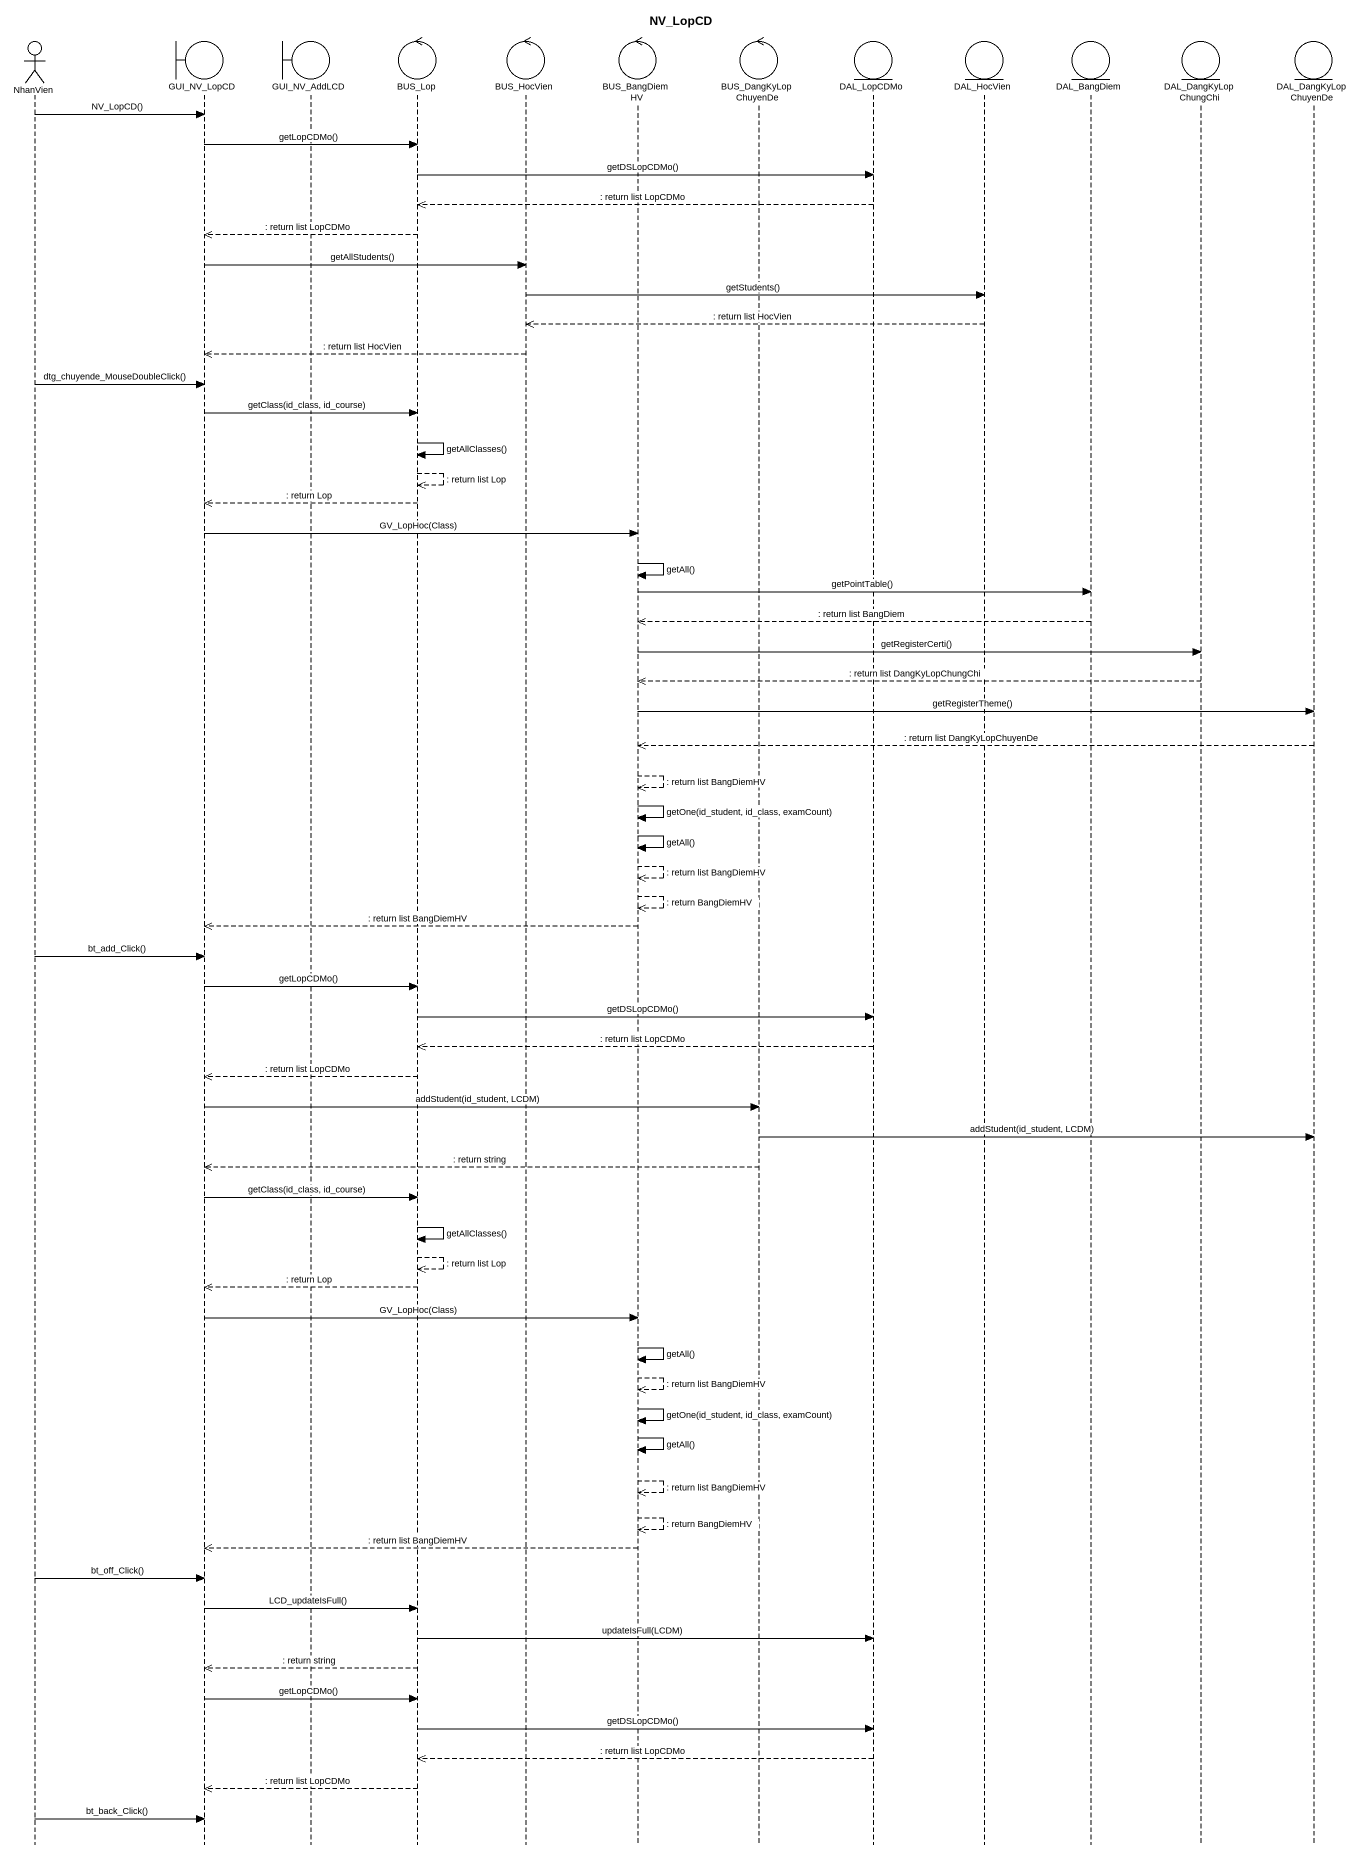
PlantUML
@startuml
title NV_LopCD
hide footbox
actor NhanVien
boundary GUI_NV_LopCD
boundary GUI_NV_AddLCD
control BUS_Lop
control BUS_HocVien
control BUS_BangDiemHV
control BUS_DangKyLopChuyenDe
entity DAL_LopCDMo
entity DAL_HocVien
entity DAL_BangDiem
entity DAL_DangKyLopChungChi
entity DAL_DangKyLopChuyenDe

NhanVien -> GUI_NV_LopCD : NV_LopCD()
GUI_NV_LopCD -> BUS_Lop : getLopCDMo()
BUS_Lop -> DAL_LopCDMo : getDSLopCDMo()
DAL_LopCDMo -->> BUS_Lop : : return list LopCDMo
BUS_Lop -->> GUI_NV_LopCD : : return list LopCDMo
GUI_NV_LopCD -> BUS_HocVien : getAllStudents()
BUS_HocVien -> DAL_HocVien : getStudents()
DAL_HocVien -->> BUS_HocVien : : return list HocVien
BUS_HocVien -->> GUI_NV_LopCD : : return list HocVien
NhanVien -> GUI_NV_LopCD : dtg_chuyende_MouseDoubleClick()
GUI_NV_LopCD -> BUS_Lop : getClass(id_class, id_course)
BUS_Lop -> BUS_Lop : getAllClasses()
BUS_Lop -->> BUS_Lop : : return list Lop
BUS_Lop -->> GUI_NV_LopCD : : return Lop
GUI_NV_LopCD -> BUS_BangDiemHV : GV_LopHoc(Class)
BUS_BangDiemHV -> BUS_BangDiemHV : getAll()
BUS_BangDiemHV -> DAL_BangDiem : getPointTable()
DAL_BangDiem -->> BUS_BangDiemHV : : return list BangDiem
BUS_BangDiemHV -> DAL_DangKyLopChungChi : getRegisterCerti()
DAL_DangKyLopChungChi -->> BUS_BangDiemHV : : return list DangKyLopChungChi
BUS_BangDiemHV -> DAL_DangKyLopChuyenDe : getRegisterTheme()
DAL_DangKyLopChuyenDe -->> BUS_BangDiemHV : : return list DangKyLopChuyenDe
BUS_BangDiemHV -->> BUS_BangDiemHV : : return list BangDiemHV
BUS_BangDiemHV -> BUS_BangDiemHV : getOne(id_student, id_class, examCount)
BUS_BangDiemHV -> BUS_BangDiemHV : getAll()
BUS_BangDiemHV -->> BUS_BangDiemHV : : return list BangDiemHV
BUS_BangDiemHV -->> BUS_BangDiemHV : : return BangDiemHV
BUS_BangDiemHV -->> GUI_NV_LopCD : : return list BangDiemHV
NhanVien -> GUI_NV_LopCD : bt_add_Click()
GUI_NV_LopCD -> BUS_Lop : getLopCDMo()
BUS_Lop -> DAL_LopCDMo : getDSLopCDMo()
DAL_LopCDMo -->> BUS_Lop : : return list LopCDMo
BUS_Lop -->> GUI_NV_LopCD : : return list LopCDMo
GUI_NV_LopCD -> BUS_DangKyLopChuyenDe : addStudent(id_student, LCDM)
BUS_DangKyLopChuyenDe -> DAL_DangKyLopChuyenDe : addStudent(id_student, LCDM)
BUS_DangKyLopChuyenDe -->> GUI_NV_LopCD : : return string
GUI_NV_LopCD -> BUS_Lop : getClass(id_class, id_course)
BUS_Lop -> BUS_Lop : getAllClasses()
BUS_Lop -->> BUS_Lop : : return list Lop
BUS_Lop -->> GUI_NV_LopCD : : return Lop
GUI_NV_LopCD -> BUS_BangDiemHV : GV_LopHoc(Class)
BUS_BangDiemHV -> BUS_BangDiemHV : getAll()
BUS_BangDiemHV -->> BUS_BangDiemHV : : return list BangDiemHV
BUS_BangDiemHV -> BUS_BangDiemHV : getOne(id_student, id_class, examCount)
BUS_BangDiemHV -> BUS_BangDiemHV : getAll()
BUS_BangDiemHV -->> BUS_BangDiemHV : : return list BangDiemHV
BUS_BangDiemHV -->> BUS_BangDiemHV : : return BangDiemHV
BUS_BangDiemHV -->> GUI_NV_LopCD : : return list BangDiemHV
NhanVien -> GUI_NV_LopCD : bt_off_Click()
GUI_NV_LopCD -> BUS_Lop : LCD_updateIsFull()
BUS_Lop -> DAL_LopCDMo : updateIsFull(LCDM)
BUS_Lop -->> GUI_NV_LopCD : : return string
GUI_NV_LopCD -> BUS_Lop : getLopCDMo()
BUS_Lop -> DAL_LopCDMo : getDSLopCDMo()
DAL_LopCDMo -->> BUS_Lop : : return list LopCDMo
BUS_Lop -->> GUI_NV_LopCD : : return list LopCDMo
NhanVien -> GUI_NV_LopCD : bt_back_Click()
@enduml
